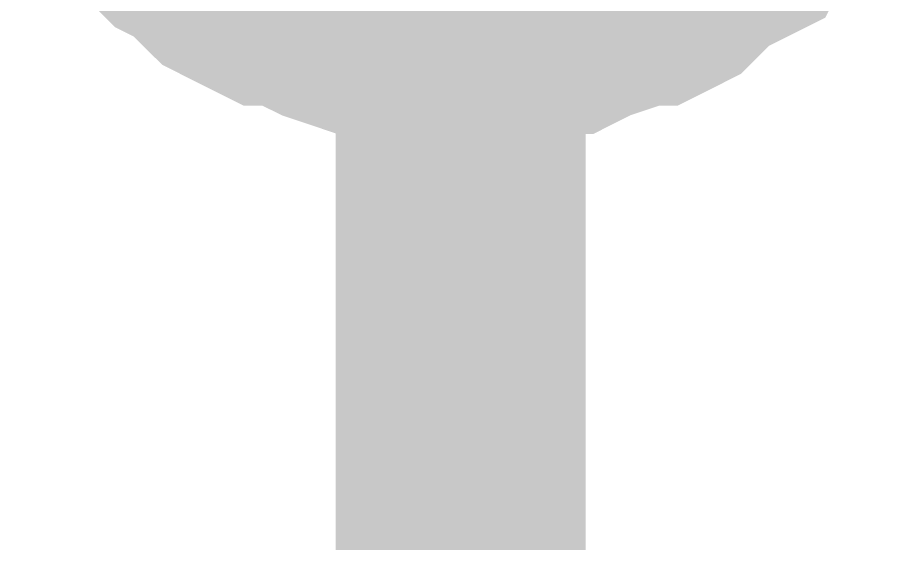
# Model space of a CAD drawing. Header units: inches. Extents: x 0 to 432, y 0 to 280.
# Drawn here: x 95.997 to 97.049, y 181.733 to 182.363 of the extents above; entities that cross this region are included whole.
import ezdxf

# ---------------------------------------------------------------- set-up
doc = ezdxf.new("R2010")
doc.units = ezdxf.units.IN
doc.layers.add('Sheet', color=255, linetype='Continuous')

msp = doc.modelspace()

# ---------------------------------------------------------------- linework, layer by layer
at = {"layer": 'Sheet'}
for points in [[(96.5283, 185.4057, 0.2997, 0.2997, 0), (96.5283, 182.8677, 0.2997, 0.2997, 0), (96.5283, 180.3298, 0.2997, 0.2997, 0)], [(96.5283, 182.3624, 0.2997, 0.2997, 0), (96.5059, 182.3624, 0.2997, 0.2997, 0), (96.4722, 182.3624, 0.2997, 0.2997, 0), (96.4497, 182.3736, 0.2997, 0.2997, 0), (96.4272, 182.3736, 0.2997, 0.2997, 0), (96.4048, 182.3736, 0.2997, 0.2997, 0), (96.3711, 182.3849, 0.2997, 0.2997, 0), (96.3486, 182.3961, 0.2997, 0.2997, 0), (96.3262, 182.4073, 0.2997, 0.2997, 0), (96.3037, 182.4073, 0.2997, 0.2997, 0), (96.2812, 182.4186, 0.2997, 0.2997, 0), (96.2588, 182.4298, 0.2997, 0.2997, 0), (96.2363, 182.4522, 0.2997, 0.2997, 0), (96.2251, 182.4635, 0.2997, 0.2997, 0), (96.2026, 182.4747, 0.2997, 0.2997, 0), (96.1802, 182.4972, 0.2997, 0.2997, 0), (96.1689, 182.5084, 0.2997, 0.2997, 0), (96.1465, 182.5309, 0.2997, 0.2997, 0)], [(96.5283, 182.3624, 0.2997, 0.2997, 0), (96.5059, 182.3624, 0.2997, 0.2997, 0), (96.4722, 182.3624, 0.2997, 0.2997, 0), (96.4497, 182.3736, 0.2997, 0.2997, 0), (96.4272, 182.3736, 0.2997, 0.2997, 0), (96.4048, 182.3736, 0.2997, 0.2997, 0), (96.3711, 182.3849, 0.2997, 0.2997, 0), (96.3486, 182.3961, 0.2997, 0.2997, 0), (96.3262, 182.4073, 0.2997, 0.2997, 0), (96.3037, 182.4073, 0.2997, 0.2997, 0), (96.2812, 182.4186, 0.2997, 0.2997, 0), (96.2588, 182.4298, 0.2997, 0.2997, 0), (96.2363, 182.4522, 0.2997, 0.2997, 0), (96.2251, 182.4635, 0.2997, 0.2997, 0), (96.2026, 182.4747, 0.2997, 0.2997, 0), (96.1802, 182.4972, 0.2997, 0.2997, 0), (96.1689, 182.5084, 0.2997, 0.2997, 0), (96.1465, 182.5309, 0.2997, 0.2997, 0)], [(96.5283, 182.3624, 0.2997, 0.2997, 0), (96.5059, 182.3624, 0.2997, 0.2997, 0), (96.4722, 182.3624, 0.2997, 0.2997, 0), (96.4497, 182.3736, 0.2997, 0.2997, 0), (96.4272, 182.3736, 0.2997, 0.2997, 0), (96.4048, 182.3736, 0.2997, 0.2997, 0), (96.3711, 182.3849, 0.2997, 0.2997, 0), (96.3486, 182.3961, 0.2997, 0.2997, 0), (96.3262, 182.4073, 0.2997, 0.2997, 0), (96.3037, 182.4073, 0.2997, 0.2997, 0), (96.2812, 182.4186, 0.2997, 0.2997, 0), (96.2588, 182.4298, 0.2997, 0.2997, 0), (96.2363, 182.4522, 0.2997, 0.2997, 0), (96.2251, 182.4635, 0.2997, 0.2997, 0), (96.2026, 182.4747, 0.2997, 0.2997, 0), (96.1802, 182.4972, 0.2997, 0.2997, 0), (96.1689, 182.5084, 0.2997, 0.2997, 0), (96.1465, 182.5309, 0.2997, 0.2997, 0)], [(96.5283, 182.3624, 0.2997, 0.2997, 0), (96.5059, 182.3624, 0.2997, 0.2997, 0), (96.4722, 182.3624, 0.2997, 0.2997, 0), (96.4497, 182.3736, 0.2997, 0.2997, 0), (96.4272, 182.3736, 0.2997, 0.2997, 0), (96.4048, 182.3736, 0.2997, 0.2997, 0), (96.3711, 182.3849, 0.2997, 0.2997, 0), (96.3486, 182.3961, 0.2997, 0.2997, 0), (96.3262, 182.4073, 0.2997, 0.2997, 0), (96.3037, 182.4073, 0.2997, 0.2997, 0), (96.2812, 182.4186, 0.2997, 0.2997, 0), (96.2588, 182.4298, 0.2997, 0.2997, 0), (96.2363, 182.4522, 0.2997, 0.2997, 0), (96.2251, 182.4635, 0.2997, 0.2997, 0), (96.2026, 182.4747, 0.2997, 0.2997, 0), (96.1802, 182.4972, 0.2997, 0.2997, 0), (96.1689, 182.5084, 0.2997, 0.2997, 0), (96.1465, 182.5309, 0.2997, 0.2997, 0)], [(96.5283, 182.3624, 0.2997, 0.2997, 0), (96.5059, 182.3624, 0.2997, 0.2997, 0), (96.4722, 182.3624, 0.2997, 0.2997, 0), (96.4497, 182.3736, 0.2997, 0.2997, 0), (96.4272, 182.3736, 0.2997, 0.2997, 0), (96.4048, 182.3736, 0.2997, 0.2997, 0), (96.3711, 182.3849, 0.2997, 0.2997, 0), (96.3486, 182.3961, 0.2997, 0.2997, 0), (96.3262, 182.4073, 0.2997, 0.2997, 0), (96.3037, 182.4073, 0.2997, 0.2997, 0), (96.2812, 182.4186, 0.2997, 0.2997, 0), (96.2588, 182.4298, 0.2997, 0.2997, 0), (96.2363, 182.4522, 0.2997, 0.2997, 0), (96.2251, 182.4635, 0.2997, 0.2997, 0), (96.2026, 182.4747, 0.2997, 0.2997, 0), (96.1802, 182.4972, 0.2997, 0.2997, 0), (96.1689, 182.5084, 0.2997, 0.2997, 0), (96.1465, 182.5309, 0.2997, 0.2997, 0)], [(96.8989, 182.5309, 0.2997, 0.2997, 0), (96.8877, 182.5084, 0.2997, 0.2997, 0), (96.8652, 182.4972, 0.2997, 0.2997, 0), (96.854, 182.4747, 0.2997, 0.2997, 0), (96.8316, 182.4635, 0.2997, 0.2997, 0), (96.8091, 182.4522, 0.2997, 0.2997, 0), (96.7866, 182.4298, 0.2997, 0.2997, 0), (96.7754, 182.4186, 0.2997, 0.2997, 0), (96.7529, 182.4073, 0.2997, 0.2997, 0), (96.7305, 182.4073, 0.2997, 0.2997, 0), (96.708, 182.3961, 0.2997, 0.2997, 0), (96.6743, 182.3849, 0.2997, 0.2997, 0), (96.6519, 182.3736, 0.2997, 0.2997, 0), (96.6294, 182.3736, 0.2997, 0.2997, 0), (96.6069, 182.3736, 0.2997, 0.2997, 0), (96.5845, 182.3624, 0.2997, 0.2997, 0), (96.5508, 182.3624, 0.2997, 0.2997, 0), (96.5283, 182.3624, 0.2997, 0.2997, 0)], [(96.8989, 182.5309, 0.2997, 0.2997, 0), (96.8877, 182.5084, 0.2997, 0.2997, 0), (96.8652, 182.4972, 0.2997, 0.2997, 0), (96.854, 182.4747, 0.2997, 0.2997, 0), (96.8316, 182.4635, 0.2997, 0.2997, 0), (96.8091, 182.4522, 0.2997, 0.2997, 0), (96.7866, 182.4298, 0.2997, 0.2997, 0), (96.7754, 182.4186, 0.2997, 0.2997, 0), (96.7529, 182.4073, 0.2997, 0.2997, 0), (96.7305, 182.4073, 0.2997, 0.2997, 0), (96.708, 182.3961, 0.2997, 0.2997, 0), (96.6743, 182.3849, 0.2997, 0.2997, 0), (96.6519, 182.3736, 0.2997, 0.2997, 0), (96.6294, 182.3736, 0.2997, 0.2997, 0), (96.6069, 182.3736, 0.2997, 0.2997, 0), (96.5845, 182.3624, 0.2997, 0.2997, 0), (96.5508, 182.3624, 0.2997, 0.2997, 0), (96.5283, 182.3624, 0.2997, 0.2997, 0)], [(96.8989, 182.5309, 0.2997, 0.2997, 0), (96.8877, 182.5084, 0.2997, 0.2997, 0), (96.8652, 182.4972, 0.2997, 0.2997, 0), (96.854, 182.4747, 0.2997, 0.2997, 0), (96.8316, 182.4635, 0.2997, 0.2997, 0), (96.8091, 182.4522, 0.2997, 0.2997, 0), (96.7866, 182.4298, 0.2997, 0.2997, 0), (96.7754, 182.4186, 0.2997, 0.2997, 0), (96.7529, 182.4073, 0.2997, 0.2997, 0), (96.7305, 182.4073, 0.2997, 0.2997, 0), (96.708, 182.3961, 0.2997, 0.2997, 0), (96.6743, 182.3849, 0.2997, 0.2997, 0), (96.6519, 182.3736, 0.2997, 0.2997, 0), (96.6294, 182.3736, 0.2997, 0.2997, 0), (96.6069, 182.3736, 0.2997, 0.2997, 0), (96.5845, 182.3624, 0.2997, 0.2997, 0), (96.5508, 182.3624, 0.2997, 0.2997, 0), (96.5283, 182.3624, 0.2997, 0.2997, 0)], [(96.8989, 182.5309, 0.2997, 0.2997, 0), (96.8877, 182.5084, 0.2997, 0.2997, 0), (96.8652, 182.4972, 0.2997, 0.2997, 0), (96.854, 182.4747, 0.2997, 0.2997, 0), (96.8316, 182.4635, 0.2997, 0.2997, 0), (96.8091, 182.4522, 0.2997, 0.2997, 0), (96.7866, 182.4298, 0.2997, 0.2997, 0), (96.7754, 182.4186, 0.2997, 0.2997, 0), (96.7529, 182.4073, 0.2997, 0.2997, 0), (96.7305, 182.4073, 0.2997, 0.2997, 0), (96.708, 182.3961, 0.2997, 0.2997, 0), (96.6743, 182.3849, 0.2997, 0.2997, 0), (96.6519, 182.3736, 0.2997, 0.2997, 0), (96.6294, 182.3736, 0.2997, 0.2997, 0), (96.6069, 182.3736, 0.2997, 0.2997, 0), (96.5845, 182.3624, 0.2997, 0.2997, 0), (96.5508, 182.3624, 0.2997, 0.2997, 0), (96.5283, 182.3624, 0.2997, 0.2997, 0)], [(96.8989, 182.5309, 0.2997, 0.2997, 0), (96.8877, 182.5084, 0.2997, 0.2997, 0), (96.8652, 182.4972, 0.2997, 0.2997, 0), (96.854, 182.4747, 0.2997, 0.2997, 0), (96.8316, 182.4635, 0.2997, 0.2997, 0), (96.8091, 182.4522, 0.2997, 0.2997, 0), (96.7866, 182.4298, 0.2997, 0.2997, 0), (96.7754, 182.4186, 0.2997, 0.2997, 0), (96.7529, 182.4073, 0.2997, 0.2997, 0), (96.7305, 182.4073, 0.2997, 0.2997, 0), (96.708, 182.3961, 0.2997, 0.2997, 0), (96.6743, 182.3849, 0.2997, 0.2997, 0), (96.6519, 182.3736, 0.2997, 0.2997, 0), (96.6294, 182.3736, 0.2997, 0.2997, 0), (96.6069, 182.3736, 0.2997, 0.2997, 0), (96.5845, 182.3624, 0.2997, 0.2997, 0), (96.5508, 182.3624, 0.2997, 0.2997, 0), (96.5283, 182.3624, 0.2997, 0.2997, 0)], [(96.5283, 182.3624, 0.0991, 0.0991, 0), (96.5059, 182.3624, 0.0991, 0.0991, 0), (96.4722, 182.3624, 0.0991, 0.0991, 0), (96.4497, 182.3736, 0.0991, 0.0991, 0), (96.4272, 182.3736, 0.0991, 0.0991, 0), (96.4048, 182.3736, 0.0991, 0.0991, 0), (96.3711, 182.3849, 0.0991, 0.0991, 0), (96.3486, 182.3961, 0.0991, 0.0991, 0), (96.3262, 182.4073, 0.0991, 0.0991, 0), (96.3037, 182.4073, 0.0991, 0.0991, 0), (96.2812, 182.4186, 0.0991, 0.0991, 0)], [(96.5283, 182.3624, 0.0991, 0.0991, 0), (96.5059, 182.3624, 0.0991, 0.0991, 0), (96.4722, 182.3624, 0.0991, 0.0991, 0), (96.4497, 182.3736, 0.0991, 0.0991, 0), (96.4272, 182.3736, 0.0991, 0.0991, 0), (96.4048, 182.3736, 0.0991, 0.0991, 0), (96.3711, 182.3849, 0.0991, 0.0991, 0), (96.3486, 182.3961, 0.0991, 0.0991, 0), (96.3262, 182.4073, 0.0991, 0.0991, 0), (96.3037, 182.4073, 0.0991, 0.0991, 0), (96.2812, 182.4186, 0.0991, 0.0991, 0)], [(96.5283, 182.3624, 0.0991, 0.0991, 0), (96.5059, 182.3624, 0.0991, 0.0991, 0), (96.4722, 182.3624, 0.0991, 0.0991, 0), (96.4497, 182.3736, 0.0991, 0.0991, 0), (96.4272, 182.3736, 0.0991, 0.0991, 0), (96.4048, 182.3736, 0.0991, 0.0991, 0), (96.3711, 182.3849, 0.0991, 0.0991, 0), (96.3486, 182.3961, 0.0991, 0.0991, 0), (96.3262, 182.4073, 0.0991, 0.0991, 0), (96.3037, 182.4073, 0.0991, 0.0991, 0), (96.2812, 182.4186, 0.0991, 0.0991, 0)], [(96.5283, 182.3624, 0.0991, 0.0991, 0), (96.5059, 182.3624, 0.0991, 0.0991, 0), (96.4722, 182.3624, 0.0991, 0.0991, 0), (96.4497, 182.3736, 0.0991, 0.0991, 0), (96.4272, 182.3736, 0.0991, 0.0991, 0), (96.4048, 182.3736, 0.0991, 0.0991, 0), (96.3711, 182.3849, 0.0991, 0.0991, 0), (96.3486, 182.3961, 0.0991, 0.0991, 0), (96.3262, 182.4073, 0.0991, 0.0991, 0), (96.3037, 182.4073, 0.0991, 0.0991, 0), (96.2812, 182.4186, 0.0991, 0.0991, 0)], [(96.5283, 182.3624, 0.0991, 0.0991, 0), (96.5059, 182.3624, 0.0991, 0.0991, 0), (96.4722, 182.3624, 0.0991, 0.0991, 0), (96.4497, 182.3736, 0.0991, 0.0991, 0), (96.4272, 182.3736, 0.0991, 0.0991, 0), (96.4048, 182.3736, 0.0991, 0.0991, 0), (96.3711, 182.3849, 0.0991, 0.0991, 0), (96.3486, 182.3961, 0.0991, 0.0991, 0), (96.3262, 182.4073, 0.0991, 0.0991, 0), (96.3037, 182.4073, 0.0991, 0.0991, 0), (96.2812, 182.4186, 0.0991, 0.0991, 0)], [(96.7754, 182.4186, 0.0991, 0.0991, 0), (96.7529, 182.4073, 0.0991, 0.0991, 0), (96.7305, 182.4073, 0.0991, 0.0991, 0), (96.708, 182.3961, 0.0991, 0.0991, 0), (96.6743, 182.3849, 0.0991, 0.0991, 0), (96.6519, 182.3736, 0.0991, 0.0991, 0), (96.6294, 182.3736, 0.0991, 0.0991, 0), (96.6069, 182.3736, 0.0991, 0.0991, 0), (96.5845, 182.3624, 0.0991, 0.0991, 0), (96.5508, 182.3624, 0.0991, 0.0991, 0), (96.5283, 182.3624, 0.0991, 0.0991, 0)], [(96.7754, 182.4186, 0.0991, 0.0991, 0), (96.7529, 182.4073, 0.0991, 0.0991, 0), (96.7305, 182.4073, 0.0991, 0.0991, 0), (96.708, 182.3961, 0.0991, 0.0991, 0), (96.6743, 182.3849, 0.0991, 0.0991, 0), (96.6519, 182.3736, 0.0991, 0.0991, 0), (96.6294, 182.3736, 0.0991, 0.0991, 0), (96.6069, 182.3736, 0.0991, 0.0991, 0), (96.5845, 182.3624, 0.0991, 0.0991, 0), (96.5508, 182.3624, 0.0991, 0.0991, 0), (96.5283, 182.3624, 0.0991, 0.0991, 0)], [(96.7754, 182.4186, 0.0991, 0.0991, 0), (96.7529, 182.4073, 0.0991, 0.0991, 0), (96.7305, 182.4073, 0.0991, 0.0991, 0), (96.708, 182.3961, 0.0991, 0.0991, 0), (96.6743, 182.3849, 0.0991, 0.0991, 0), (96.6519, 182.3736, 0.0991, 0.0991, 0), (96.6294, 182.3736, 0.0991, 0.0991, 0), (96.6069, 182.3736, 0.0991, 0.0991, 0), (96.5845, 182.3624, 0.0991, 0.0991, 0), (96.5508, 182.3624, 0.0991, 0.0991, 0), (96.5283, 182.3624, 0.0991, 0.0991, 0)], [(96.7754, 182.4186, 0.0991, 0.0991, 0), (96.7529, 182.4073, 0.0991, 0.0991, 0), (96.7305, 182.4073, 0.0991, 0.0991, 0), (96.708, 182.3961, 0.0991, 0.0991, 0), (96.6743, 182.3849, 0.0991, 0.0991, 0), (96.6519, 182.3736, 0.0991, 0.0991, 0), (96.6294, 182.3736, 0.0991, 0.0991, 0), (96.6069, 182.3736, 0.0991, 0.0991, 0), (96.5845, 182.3624, 0.0991, 0.0991, 0), (96.5508, 182.3624, 0.0991, 0.0991, 0), (96.5283, 182.3624, 0.0991, 0.0991, 0)], [(96.7754, 182.4186, 0.0991, 0.0991, 0), (96.7529, 182.4073, 0.0991, 0.0991, 0), (96.7305, 182.4073, 0.0991, 0.0991, 0), (96.708, 182.3961, 0.0991, 0.0991, 0), (96.6743, 182.3849, 0.0991, 0.0991, 0), (96.6519, 182.3736, 0.0991, 0.0991, 0), (96.6294, 182.3736, 0.0991, 0.0991, 0), (96.6069, 182.3736, 0.0991, 0.0991, 0), (96.5845, 182.3624, 0.0991, 0.0991, 0), (96.5508, 182.3624, 0.0991, 0.0991, 0), (96.5283, 182.3624, 0.0991, 0.0991, 0)]]:
    msp.add_lwpolyline(points, format="xyseb", dxfattribs=at)

doc.saveas('drawing.dxf')
